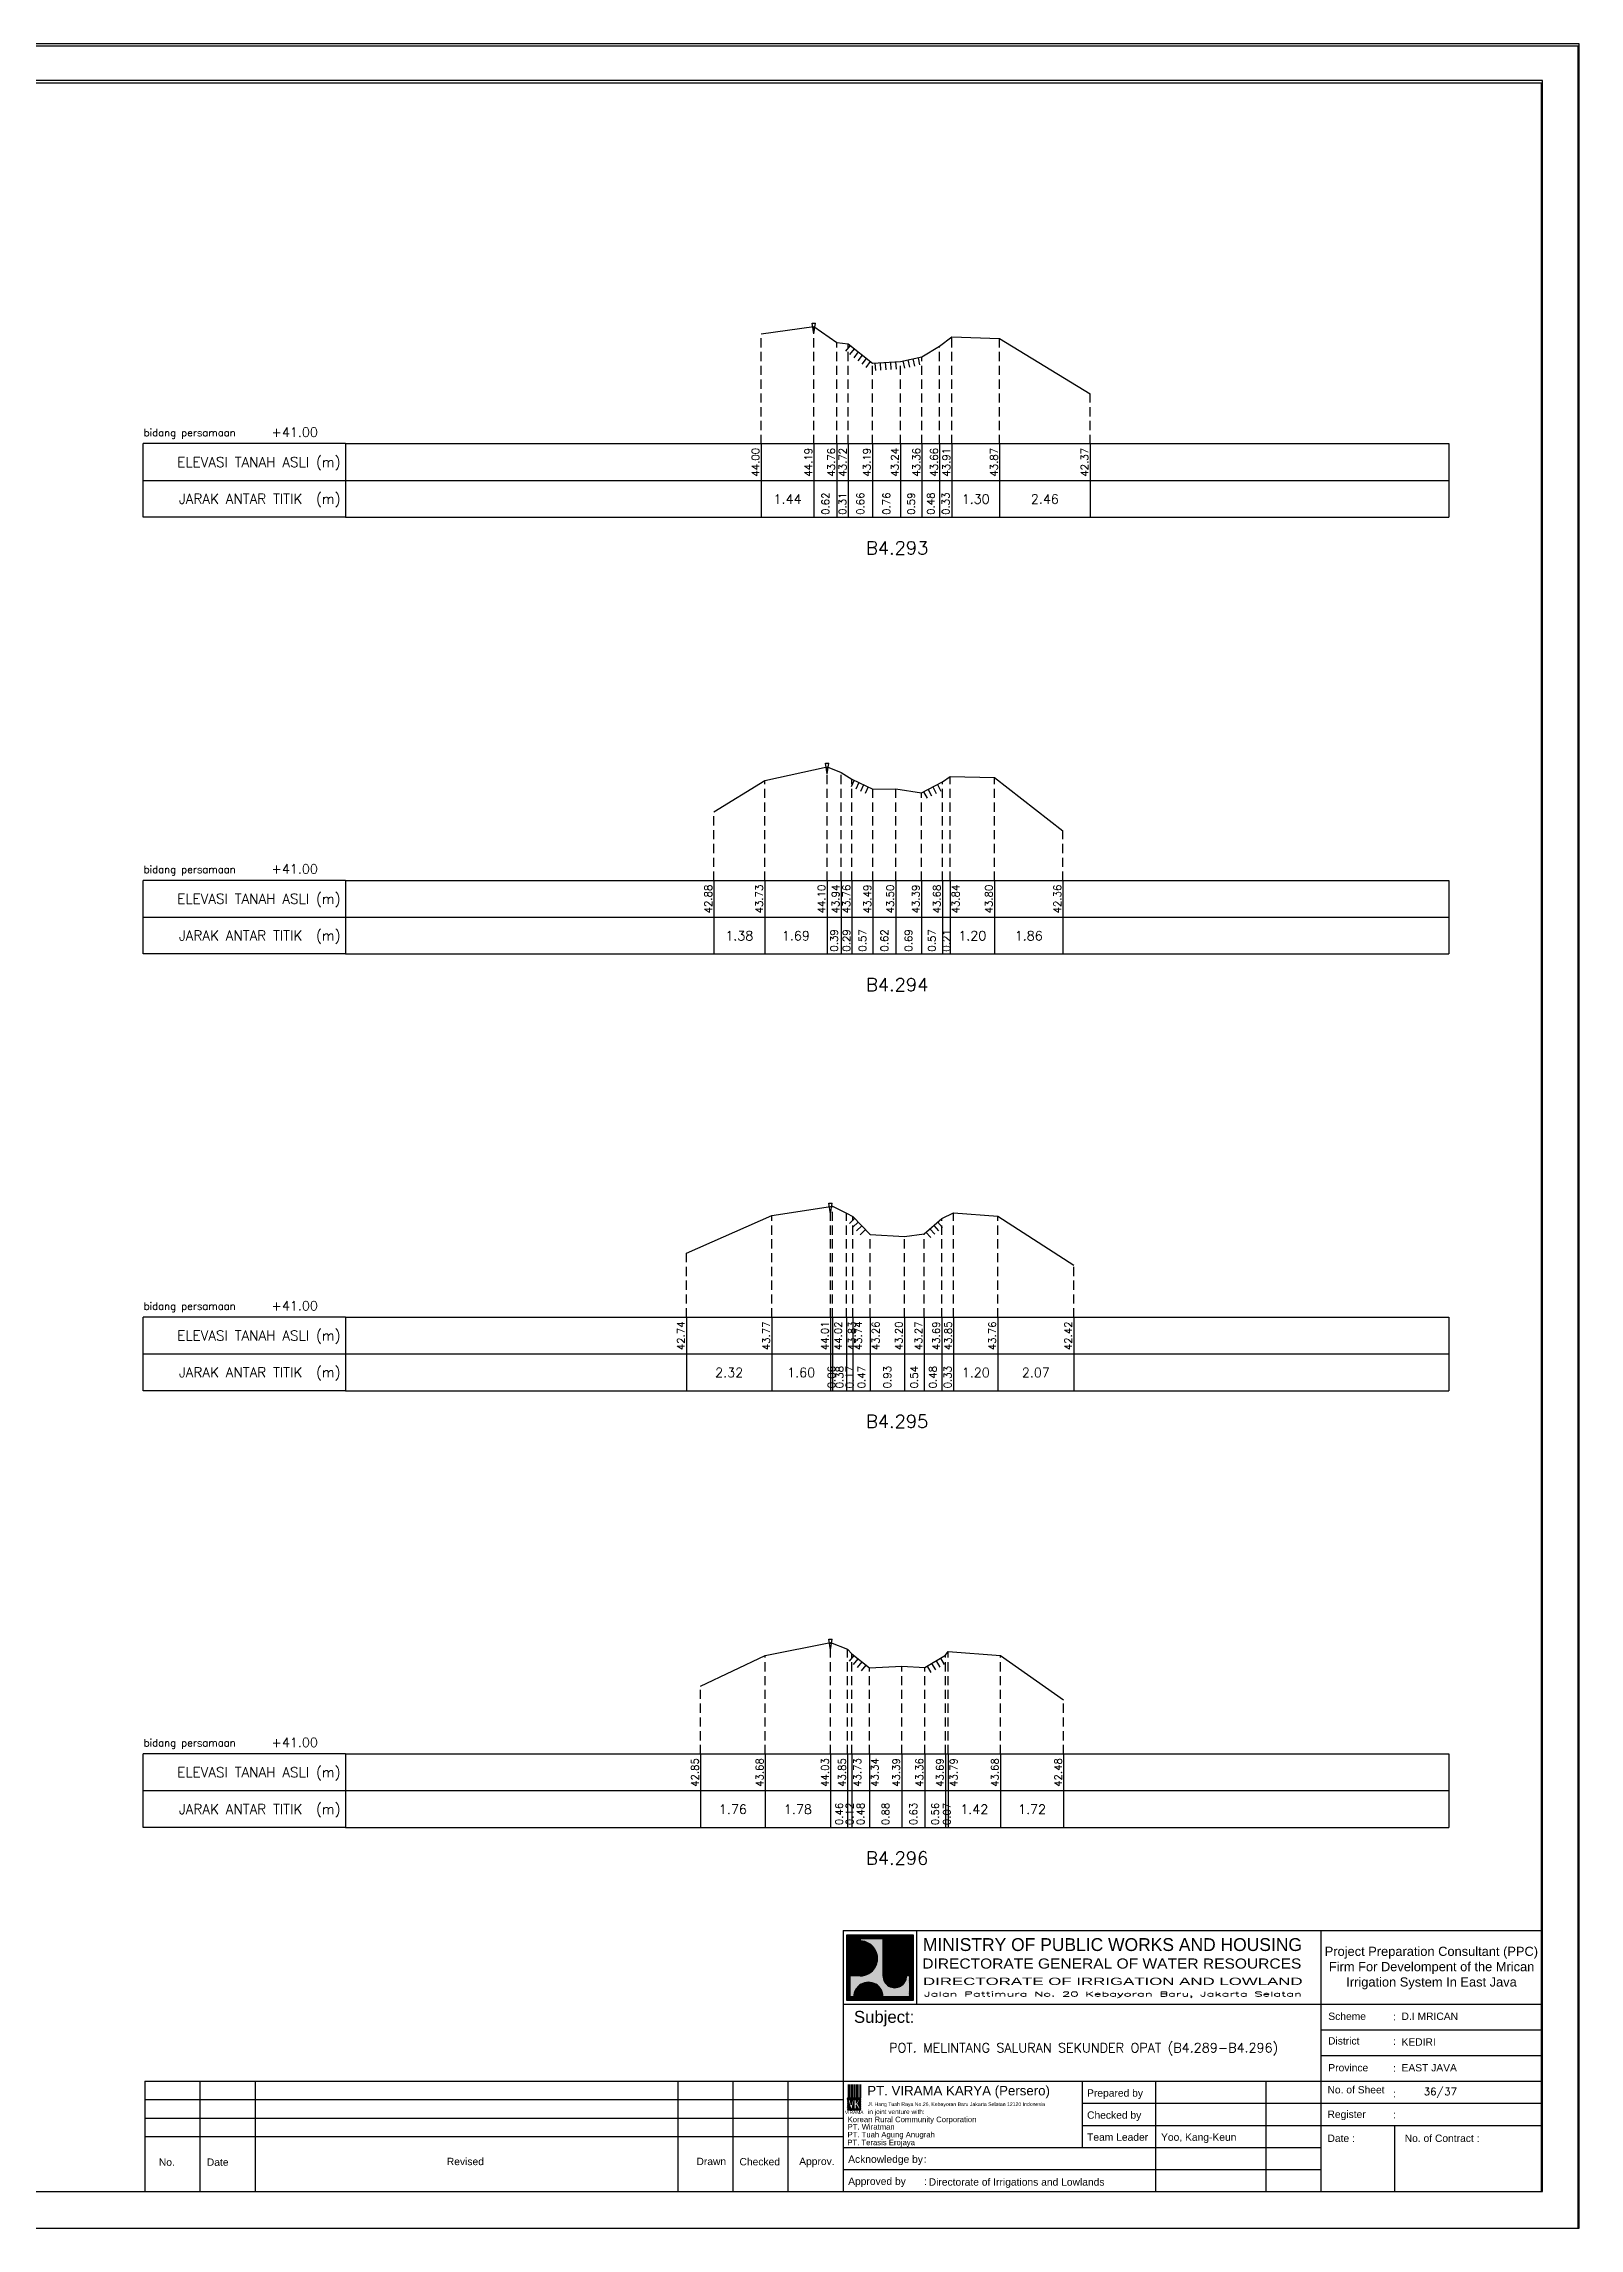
# Model space of a CAD drawing. Header units: inches. Extents: x -11 to 3175, y -842 to -783.
# Drawn here: x 3047.3 to 3089.1, y -842 to -782.6 of the extents above; entities that cross this region are included whole.
import ezdxf
from ezdxf.enums import TextEntityAlignment as Align

# ---------------------------------------------------------------- set-up
doc = ezdxf.new("R2010")
doc.units = ezdxf.units.IN
doc.header["$MEASUREMENT"] = 0
doc.linetypes.add('DASHED2', pattern=[0.375, 0.25, -0.125])
doc.layers.add('KOP', color=7, linetype='Continuous')
doc.layers.add('pelengkap', color=7, linetype='Continuous')
doc.styles.add('ARIAL', font='arial.ttf')
doc.styles.add('battang01', font='arial.ttf')
doc.styles.add('L100', font='simplex.shx', dxfattribs={"height": 0.254})
doc.styles.add('L140', font='simplex.shx', dxfattribs={"height": 0.356})
doc.styles.add('L80', font='simplex.shx', dxfattribs={"height": 0.203})
doc.styles.add('ROMANS-N', font='ROMANS.SHX', dxfattribs={"width": 0.8})
doc.styles.add('SONDU', font='arial.ttf')
doc.styles.get("Standard").update_dxf_attribs({"font": 'simplex.shx'})
doc.styles.add('STYLE1', font='arial.ttf', dxfattribs={"height": 0.2})
pattern_1 = [(45, (0, 0), (-0.08838834764831843, 0.08838834764831845), [])]

# ---------------------------------------------------------------- blocks, each defined once
blk = doc.blocks.new('kop')
at = {"layer": 'KOP'}
h = blk.add_hatch(color=3, dxfattribs=at)
h.paths.add_polyline_path([(609.8653532927285, 69.7965174242664), (591.8076082223538, 69.7965174242664), (591.8076082223538, 51.90947071793616), (609.8653532927285, 51.90947071793616)])
h.paths.add_polyline_path([(592.1020534932645, 52.24844148547069), (592.1020534932645, 69.50460869670152), (609.5341911203627, 69.50460869670152), (609.5341911203627, 52.24844148547069)], flags=16)
edge = h.paths.add_edge_path(flags=0)
edge.add_line((608.873529834174, 52.90910277674104), (601.6712012034158, 52.90910277674104))
edge.add_ellipse((597.6820295724688, 52.91975268540099), major_axis=(2.820780363398898, 2.820780363398898), ratio=0.9999999999999934, start_angle=314.8470375744171, end_angle=495.1529624255826)
edge.add_line((593.6928579415221, 52.90910277674104), (592.7627147794652, 52.90910277674104))
edge.add_line((592.7627147794651, 52.90910277674104), (592.7627147794651, 58.62619728620361))
edge.add_line((592.7627147794651, 58.62619728620368), (595.428986556629, 58.62619728620368))
edge.add_ellipse((595.4289865566291, 63.36824099147847), major_axis=(-3.353131261170752, 3.353131261170752), ratio=0.9999999999999983, start_angle=134.9999999999999, end_angle=314.9999999999999)
edge.add_line((595.4289865566291, 68.11028469675327), (595.4289865566291, 68.84394741944757))
edge.add_line((595.4289865566291, 68.84394741944752), (601.6547436091821, 68.84394741944752))
edge.add_line((601.6547436091821, 68.84394741944752), (601.6547436091821, 58.59413430307072))
edge.add_ellipse((604.8563547331537, 58.62619728605213), major_axis=(2.263994459030571, 2.263994459030571), ratio=0.9999999999991376, start_angle=135.5737774266452, end_angle=315.0000000026869)
edge.add_line((608.0581264027169, 58.62619728620368), (608.873529834174, 58.62619728620368))
edge.add_line((608.873529834174, 58.62619728620368), (608.873529834174, 52.9091027767411))
h = blk.add_hatch(dxfattribs=at)
h.set_pattern_fill('ANSI31', color=21)
h.set_pattern_definition(pattern_1)
h.paths.add_polyline_path([(609.5341911203627, 69.50460869670152), (592.1020534932645, 69.50460869670152), (592.1020534932645, 52.24844148547069), (609.5341911203627, 52.24844148547069)])
edge = h.paths.add_edge_path(flags=16)
edge.add_line((608.0581264038578, 58.62619728331649), (608.873529834174, 58.62619728331649))
edge.add_line((608.873529834174, 58.62619728331649), (608.873529834174, 52.90910277674104))
edge.add_line((608.873529834174, 52.90910277674104), (601.6712012043477, 52.90910277674104))
edge.add_ellipse((597.6820295732255, 52.91975268530538), major_axis=(-2.820780363950464, 2.820780363950464), ratio=0.9999999999999999, start_angle=224.8470375717975, end_angle=405.1529624282025)
edge.add_line((593.6928579421033, 52.90910277674104), (592.7627147794651, 52.90910277674104))
edge.add_line((592.7627147794651, 52.90910277674104), (592.7627147794651, 58.62619728331649))
edge.add_line((592.7627147794651, 58.62619728331649), (595.4289865705781, 58.62619728331649))
edge.add_ellipse((595.4289865571182, 63.3682409894528), major_axis=(-3.353131262124677, 3.353131262124677), ratio=0.9999999999999912, start_angle=134.9999999999997, end_angle=314.9999999999998)
edge.add_line((595.4289865571182, 68.11028469676671), (595.4289865571182, 68.84394741944752))
edge.add_line((595.4289865571182, 68.84394741944752), (601.6547436095548, 68.84394741944752))
edge.add_line((601.6547436095548, 68.84394741944752), (601.6547436095548, 58.5941344047481))
edge.add_ellipse((604.8563547345466, 58.62619728331649), major_axis=(-2.263994459341034, 2.263994459341035), ratio=0.999999999999965, start_angle=45.57377555810933, end_angle=225.000000000001)
h = blk.add_hatch(color=3, dxfattribs=at)
edge = h.paths.add_edge_path()
edge.add_line((601.6547436091821, 68.84394741944752), (595.4289865566291, 68.84394741944752))
edge.add_line((595.4289865566291, 68.84394741944752), (595.4289865566291, 68.11028469675321))
edge.add_ellipse((595.4289865566291, 63.36824099147847), major_axis=(-3.353131261170759, 3.353131261170758), ratio=0.9999999999999979, start_angle=134.9999999999999, end_angle=314.99999999999994, ccw=False)
edge.add_line((595.4289865566291, 58.62619728620368), (592.7627147794652, 58.62619728620368))
edge.add_line((592.7627147794651, 58.62619728620368), (592.7627147794651, 52.9091027767411))
edge.add_line((592.7627147794651, 52.90910277674104), (593.692857941522, 52.90910277674104))
edge.add_ellipse((597.6820295724688, 52.91975268540099), major_axis=(-2.820780363398898, 2.820780363398898), ratio=0.9999999999999934, start_angle=-135.1529624255826, end_angle=45.15296242558293, ccw=False)
edge.add_line((601.6712012034156, 52.90910277674104), (608.8735298341738, 52.90910277674104))
edge.add_line((608.873529834174, 52.90910277674104), (608.873529834174, 58.62619728620361))
edge.add_line((608.873529834174, 58.62619728620368), (608.0581264027169, 58.62619728620368))
edge.add_ellipse((604.856354733136, 58.62619728987087), major_axis=(2.263994459042317, 2.263994459042318), ratio=0.9999999999997576, start_angle=134.426222510409, end_angle=314.999999934367, ccw=False)
edge.add_line((601.6547436091821, 58.65826027636805), (601.6547436091821, 68.8439474194476))
h = blk.add_hatch(dxfattribs=at)
h.set_pattern_fill('ANSI31', color=41)
h.set_pattern_definition(pattern_1)
h.paths.add_polyline_path([(595.5939701222399, 25.44229578518152), (591.9923714647559, 25.44229578518152), (591.9923714647559, 22.12011222587194), (595.5939701222399, 22.12011222587194)])
h.paths.add_polyline_path([(594.8290399212113, 23.80107538915849), (595.486404190889, 22.50553331270966), (594.9518442189607, 22.50553331270966), (594.3704352444638, 23.59173922572727), (594.3704352444638, 22.50553331270966), (593.8526512319377, 22.50553331270966), (593.8526512319377, 24.7253559070662), (593.2416323709347, 22.50553331270966), (592.8436656118323, 22.50553331270966), (592.1206616099082, 25.0450254569166), (592.6728596590955, 25.0450254569166), (593.0257276515837, 23.53939475651638), (593.4088768836065, 25.0450254569166), (594.3704352444638, 25.0450254569166), (594.3704352444638, 23.99209855350495), (594.8904903176194, 25.0450254569166), (595.4627761213299, 25.0450254569166)], flags=16)
at = {"color": 2}
blk.add_lwpolyline([(-49.29008735655361, -9.987386569675465), (790.6905617838997, -9.987386569675465), (790.6905617838997, 583.2926438577114), (-49.29008735655361, 583.2926438577114)], close=True, dxfattribs=at)
at = {"color": 6}
blk.add_lwpolyline([(0.6493091440684111, 0.0004927304488262507), (780.7026824837753, 0.0004927304488262507), (780.7026824837753, 573.3047645575871), (0.6493091440684111, 573.3047645575871)], close=True, dxfattribs=at)
at = {"layer": 'KOP', "color": 5}
for p, q in [((590.8030303217506, 70.96299432783698), (590.8030303217506, 29.98464833497903)), ((590.8030303217506, 70.96299432783698), (780.7026824837753, 70.96299432783698)), ((400.9033781597261, 29.98464833497903), (400.9033781597261, 0.0004927304488262507)), ((400.9033781597261, 29.98464833497903), (590.8030303217506, 29.98464833497903)), ((590.8030303217506, 29.98464833497903), (590.8030303217506, 0.0004927304488262507))]:
    blk.add_line(p, q, dxfattribs=at)
at = {"layer": 'KOP', "color": 3}
for p, q in [((591.8076082223538, 69.7965174242664), (609.8653532927285, 69.7965174242664)), ((591.8076082223538, 51.90947071793616), (591.8076082223538, 69.7965174242664)), ((592.1020534932645, 69.50460869670152), (609.5341911203627, 69.50460869670152)), ((592.1020534932645, 52.24844148547069), (592.1020534932645, 69.50460869670152)), ((595.4289865571182, 68.84394741502373), (595.4289865571182, 68.1102846954029)), ((595.4289865566291, 68.84394741944752), (601.6547436091821, 68.84394741944752)), ((601.6547436095548, 58.59413430414176), (601.6547436095548, 68.84394741502373)), ((609.5341911203627, 69.50460869670152), (609.5341911203627, 52.24844148547069)), ((609.8653532927285, 69.7965174242664), (609.8653532927285, 51.90947071793616)), ((592.7627147794651, 52.90910277674104), (592.7627147794651, 58.62619728620368)), ((595.4289865571182, 58.62619728331649), (592.7627147799426, 58.62619728331649)), ((608.8735298352565, 58.62619728331649), (608.0581264038578, 58.62619728331649)), ((608.873529834174, 58.62619728620368), (608.873529834174, 52.90910277674104)), ((609.8653532927285, 51.90947071793616), (591.8076082223538, 51.90947071793616)), ((609.5341911203627, 52.24844148547069), (592.1020534932645, 52.24844148547069)), ((593.6928579415221, 52.90910277674104), (592.7627147794651, 52.90910277674104)), ((608.873529834174, 52.90910277674104), (601.6712012034156, 52.90910277674104)), ((720.7343712747147, 43.97725428375983), (780.7026824837753, 43.97725428375983)), ((720.7343712747147, 36.98095130936949), (780.7026824837753, 36.98095130936949)), ((415.895455961991, 29.98464833497903), (415.895455961991, 0.0004927304488262507)), ((430.8875337642562, 29.98464833497903), (430.8875337642562, 0.0004927304488262507)), ((545.8267969149554, 29.98464833497903), (545.8267969149554, 0.0004927304488262507)), ((560.8188747172203, 29.98464833497903), (560.8188747172203, 0.0004927304488262507)), ((575.8109525194855, 29.98464833497903), (575.8109525194855, 0.0004927304488262507)), ((655.7687007982327, 29.98464833497903), (655.7687007982327, 11.99415497226093)), ((675.7581378679197, 29.98464833497903), (675.7581378679197, 0.0004927304488262507)), ((705.7422934724498, 29.98464833497903), (705.7422934724498, 0.0004927304488262507)), ((400.9033781597261, 24.98728906755738), (590.8030303217506, 24.98728906755738)), ((655.7687007982327, 23.98781721407303), (720.7343712747147, 23.98781721407303)), ((720.7343712747147, 23.98781721407303), (780.7026824837753, 23.98781721407303)), ((400.9033781597261, 19.98992980013563), (590.8030303217506, 19.98992980013563)), ((655.7687007982327, 17.99098609316704), (720.7343712747147, 17.99098609316704)), ((720.7343712747147, 17.99098609316704), (780.7026824837753, 17.99098609316704)), ((740.7238083444017, 17.99098609316704), (740.7238083444017, 0.0004927304488262507)), ((400.9033781597261, 14.99257053271398), (590.8030303217506, 14.99257053271398)), ((590.8030303217506, 5.997323851354935), (720.7343712747147, 5.997323851354935))]:
    blk.add_line(p, q, dxfattribs=at)
at = {"layer": 'KOP', "color": 4}
for p, q in [((610.7924673914374, 70.96299432783698), (610.7924673914374, 50.97355725815018)), ((720.7343712747147, 70.96299432783698), (720.7343712747147, 0.0004927304488262507)), ((590.8030303217506, 50.97355725815018), (720.7343712747147, 50.97355725815018)), ((720.7343712747147, 50.97355725815018), (780.7026824837753, 50.97355725815018)), ((590.8030303217506, 29.98464833497903), (720.7343712747147, 29.98464833497903)), ((720.7343712747147, 29.98464833497903), (780.7026824837753, 29.98464833497903)), ((590.8030303217506, 11.99415497226093), (720.7343712747147, 11.99415497226093))]:
    blk.add_line(p, q, dxfattribs=at)
at = {"layer": 'KOP', "color": 41}
blk.add_line((595.5939701222399, 22.12011222587194), (591.9923714647559, 22.12011222587194), dxfattribs=at)
for points in [[(591.9923714647559, 25.44229578518152), (595.5939701222399, 25.44229578518152)], [(592.1206616099082, 25.0450254569166), (592.6728596590955, 25.0450254569166)], [(592.1206616099082, 25.0450254569166), (592.8436656118323, 22.50553331270964)], [(592.2042302093139, 25.44229578518152), (592.4160889538717, 25.44229578518152)], [(592.6279476984296, 25.44229578518152), (592.8398064429874, 25.44229578518152)], [(592.6728596590955, 25.04502545691657), (593.0257276515837, 23.53939475651638), (593.4088768836065, 25.04502545691663)], [(593.0516651875452, 25.44229578518152), (593.2635239321031, 25.44229578518152)], [(593.2416323709347, 22.50553331270964), (593.8526512319377, 24.7253559070662)], [(593.4088768836065, 25.0450254569166), (594.3704352444638, 25.0450254569166)], [(593.475382676661, 25.44229578518152), (593.6872414212188, 25.44229578518152)], [(593.8526512319377, 22.50553331270966), (593.8526512319377, 24.7253559070662)], [(593.8991001657766, 25.44229578518152), (594.1109589103345, 25.44229578518152)], [(594.3228176548924, 25.44229578518152), (594.5346763994503, 25.44229578518152)], [(594.3704352444638, 25.0450254569166), (594.3704352444638, 23.99209855350495)], [(594.3704352444638, 23.99209855350495), (594.8904903176194, 25.04502545691664)], [(594.7465351440081, 25.44229578518152), (594.958393888566, 25.44229578518152)], [(594.8290399212113, 23.80107538915849), (595.4627761213299, 25.04502545691658)], [(594.8290399212113, 23.80107538915849), (595.486404190889, 22.50553331270966)], [(594.8904903176194, 25.0450254569166), (595.4627761213299, 25.0450254569166)], [(595.1702526331238, 25.44229578518152), (595.3821113776818, 25.44229578518152)], [(592.8436656118323, 22.50553331270966), (593.2416323709347, 22.50553331270966)], [(593.8526512319377, 22.50553331270966), (594.3704352444638, 22.50553331270966)], [(594.9518442189607, 22.50553331270961), (594.3704352444638, 23.59173922572727)], [(594.3704352444638, 23.59173922572727), (594.3704352444638, 22.50553331270966)], [(594.9518442189607, 22.50553331270966), (595.486404190889, 22.50553331270966)]]:
    blk.add_lwpolyline(points, dxfattribs=at)
at = {"layer": 'KOP', "color": 42}
for points in [[(592.1962927759001, 29.11418325926331), (592.1962927759001, 25.44229578518152)], [(592.5354066955362, 29.11418325926331), (592.5354066955362, 25.44229578518152)], [(592.9591241846518, 29.11418325926331), (592.9591241846518, 25.44229578518152)], [(593.3828416737675, 29.11418325926331), (593.3828416737675, 25.44229578518152)], [(593.8065591628832, 29.11418325926331), (593.8065591628832, 25.44229578518152)], [(594.2302766519989, 29.11418325926331), (594.2302766519989, 25.44229578518152)], [(594.6539941411147, 29.11418325926331), (594.6539941411147, 25.44229578518152)], [(595.0777116302304, 29.11418325926331), (595.0777116302304, 25.44229578518152)], [(595.5014291193462, 29.11418325926331), (595.5014291193462, 25.44229578518152)]]:
    blk.add_lwpolyline(points, dxfattribs=at)
at = {"layer": 'KOP', "color": 3}
for centre, major_axis, ratio, start_param, end_param in [((595.4289865571182, 63.3682409894528), (-3.353131262124677, 3.353131262124677), 0.9999999999999912, 2.35619449019234, 5.497787143782134), ((597.6820295732255, 52.91975268530538), (-2.820780363950464, 2.820780363950464), 0.9999999999999998, 3.924321118983262, 7.071253168581014), ((604.8563547345466, 58.62619728331649), (-2.263994459341034, 2.263994459341035), 0.9999999999999651, 0.7853981633974656, 3.926990816987259)]:
    blk.add_ellipse(centre, major_axis=major_axis, ratio=ratio, start_param=start_param, end_param=end_param, dxfattribs=at)
at = {"layer": 'KOP', "color": 5, "style": 'SONDU'}
for s, height, width, p, p2 in [('MINISTRY OF PUBLIC WORKS AND HOUSING', 3.49815148719519, 0.9710490151369037, (612.4932982688147, 65.39724920043633), (715.583635835389, 65.39724920043633)), ('DIRECTORATE GENERAL OF WATER RESOURCES', 2.748547597081934, 1.100714376561997, (612.3259886324004, 60.61804978528377), (715.4154333181652, 60.61804978528377)), ('DIRECTORATE OF IRRIGATION AND LOWLAND', 1.99894370696868, 1.63875262601232, (612.5247331509995, 56.15346481889102), (715.7518429621628, 56.15346481889102))]:
    blk.add_text(s, height=height, dxfattribs=dict(at, width=width)).set_placement(p, p2, align=Align.FIT)
at = {"layer": 'KOP', "color": 3, "style": 'ROMANS-N', "width": 1.832260783358812}
blk.add_text('Jalan Pattimura No. 20 Kebayoran Baru, Jakarta Selatan', height=1.249339816855425, dxfattribs=at).set_placement((612.7914110984061, 53.0739527913797), (715.583635835389, 53.0739527913797), align=Align.FIT)
at = {"layer": 'KOP', "color": 5, "style": 'ARIAL'}
blk.add_text('Subject:', height=3.252150442789123, dxfattribs=at).set_placement((593.7538629287924, 45.86653647040268))
at = {"layer": 'KOP', "color": 3}
for s, height, style, p in [('Scheme', 1.99894370696868, 'battang01', (722.7467307064071, 46.65722556886666)), (':', 1.99894370696868, 'battang01', (740.368327375754, 46.56012324452533)), ('D.I MRICAN', 1.99894370696868, 'battang01', (742.6585068305885, 46.65722556886666)), ('District', 1.99894370696868, 'battang01', (722.6754973804648, 39.96707763894264)), ('KEDIRI', 1.99894370696868, 'battang01', (742.6585068305885, 39.66092259447632)), (':', 1.99894370696868, 'battang01', (740.382074427338, 39.86997531646293)), ('Province', 1.99894370696868, 'battang01', (722.7467307064071, 32.66461962008597)), (':', 1.99894370696868, 'battang01', (740.368327375754, 32.56751729574452)), ('EAST JAVA', 1.99894370696868, 'battang01', (742.6585068305885, 32.66461962008597)), ('Prepared by', 1.99894370696868, 'battang01', (657.1430811109453, 25.78808395849862)), ('No. of Sheet ', 1.99894370696868, 'battang01', (722.520620818671, 26.67669459981798)), (':', 1.99894370696868, 'battang01', (740.3764858407951, 25.61838168175072)), ('in joint venture with:', 1.249339816855425, 'SONDU', (597.5578460284455, 21.07202452231022)), ('Checked by', 1.99894370696868, 'battang01', (657.1430811109453, 19.79125283759251)), ('Register', 1.99894370696868, 'battang01', (722.520620818671, 20.01807698302375)), (':', 1.99894370696868, 'battang01', (740.3598310849088, 19.92097465868241)), ('Team Leader', 1.99894370696868, 'battang01', (657.1430811109453, 13.79442171668651)), ('Yoo, Kang-Keun', 1.99894370696868, 'battang01', (677.261691985017, 13.79442171668651)), ('Date :', 1.99894370696868, 'battang01', (722.520620818671, 13.48542904786333)), ('No. of Contract :', 1.99894370696868, 'battang01', (743.5203251274443, 13.48542904786333)), ('No.', 2, 'STYLE1', (404.7326663119579, 6.989602865739329)), ('Date', 2, 'STYLE1', (417.7761580577991, 6.989602865739329)), ('Revised', 2, 'STYLE1', (483.0371936477145, 7.169341252978228)), ('Drawn', 2, 'STYLE1', (550.9231662973559, 7.182965166626985)), ('Checked', 2, 'STYLE1', (562.6224972631348, 7.108401592637279)), ('Approv.', 2, 'STYLE1', (578.86250988613, 7.205550314016108)), ('Acknowledge by', 1.99894370696868, 'battang01', (592.1774106344633, 7.797590595780406)), (':', 1.99894370696868, 'battang01', (612.7647815001492, 7.813086169812294)), ('Approved by', 1.99894370696868, 'battang01', (592.1774106344633, 1.800759474874411)), (':', 1.99894370696868, 'battang01', (612.8062382028575, 1.771932832116903)), ('Directorate of Irrigations and Lowlands', 1.99894370696868, 'battang01', (614.0846811434608, 1.594699671224788))]:
    blk.add_text(s, height=height, dxfattribs=dict(at, style=style)).set_placement(p)
at = {"layer": 'KOP', "color": 6, "style": 'SONDU'}
blk.add_text('PT. VIRAMA KARYA (Persero)', height=2.580944750812598, dxfattribs=at).set_placement((597.3630730504415, 26.14584984606049))
at = {"layer": 'KOP', "color": 42, "style": 'SONDU'}
blk.add_text('VIRAMA', height=0.9417941134961573, dxfattribs=at).set_placement((591.2959839900191, 21.03873930941651))
at = {"layer": 'KOP', "color": 4, "style": 'SONDU'}
for s, p in [('Korean Rural Community Corporation', (592.0172325651579, 18.85809622764893)), ('PT. Wiratman', (592.0172325651579, 16.86431729777243)), ('PT. Terasis Erojaya', (591.9444979581187, 12.58833032325808)), ('PT. Tuah Agung Anugrah', (591.9984246368545, 14.73155498450907))]:
    blk.add_text(s, height=1.49920778022651, dxfattribs=at).set_placement(p)
at = {"layer": 'KOP', "color": 3, "insert": (719.8583502723425, 60.76950394133539), "char_height": 2.49867963371085, "width": 61.43936713392102, "attachment_point": 4, "style": 'SONDU'}
blk.add_mtext('\\pi1.9124;Project Preparation Consultant (PPC)\\P\\pi3.0493;Firm For Develompent of the Mrican \\P\\pi7.7731;Irrigation System In East Java', dxfattribs=at)
at = {"layer": 'KOP', "color": 2, "insert": (597.5716775050441, 24.25098294227902), "char_height": 0.9994718534843399, "width": 48.71807324837515, "attachment_point": 1, "style": 'SONDU'}
blk.add_mtext('Jl. Hang Tuah Raya No.26, Kebayoran Baru Jakarta Selatan 12120 Indonesia', dxfattribs=at)
blk = doc.blocks.new('c100')
at = {"color": 2}
blk.add_lwpolyline([(-5, -1), (79.10000000000002, -1), (79.10000000000002, 58.4), (-5, 58.4)], close=True, dxfattribs=at)
at = {"color": 6}
blk.add_lwpolyline([(0, 0), (78.10000000000002, 0), (78.10000000000002, 57.4), (3.516176065587739e-15, 57.4)], close=True, dxfattribs=at)
blk = doc.blocks.new('das2')
at = {"color": 5, "linetype": 'Continuous'}
for q in [(0, 1), (17.75, 0.9999999999999973)]:
    blk.add_line((2.75, 1), q, dxfattribs=at)
at = {"color": 3, "linetype": 'Continuous'}
for p, q in [((2.75, 1), (2.75, 0)), ((17.75, 0.9999999999999973), (17.75, -2.664535259100376e-15)), ((0, 0.5000000000000004), (17.75, 0.4999999999999973)), ((2.75, 0), (0, 0)), ((2.75, 0), (17.75, -2.664535259100376e-15))]:
    blk.add_line(p, q, dxfattribs=at)
blk.add_lwpolyline([(0, 0), (0, 1)], dxfattribs=at)
blk.add_text('bidang persamaan', height=0.1, dxfattribs=at).set_placement((0.005000000000000004, 1.100000000000001))
at = {"color": 5, "linetype": 'Continuous'}
for s, p in [('ELEVASI TANAH ASLI (m)', (2.683279515513197, 0.6825000000000001)), ('JARAK ANTAR TITIK  (m)', (2.683279515513197, 0.1825000000000001))]:
    blk.add_text(s, height=0.135, dxfattribs=at).set_placement(p, align=Align.RIGHT)
blk = doc.blocks.new('gbrpatok')
at = {"color": 2, "linetype": 'Continuous'}
for p, q in [((-0.0004517254713327645, 0.0009574234873781506), (0.0004517254713327645, 0.0009574234873781506)), ((0, -0.001962284437723838), (-0.0004517254713327645, 0.0009574234873781506)), ((0, -0.001962284437723838), (0.0004517254713327645, 0.0009574234873781506))]:
    blk.add_line(p, q, dxfattribs=at)

msp = doc.modelspace()

# ---------------------------------------------------------------- linework, layer by layer
at = {"color": 2, "linetype": 'Continuous', "lineweight": -3}
for p, q in [((3066.848375732173, -790.4845089006714), (3068.286859656173, -790.2915089006714)), ((3068.286859656173, -790.2915089006714), (3068.909693503173, -790.7275089006714)), ((3071.703599915174, -790.8205089006714), (3072.037652773173, -790.5715089006715)), ((3072.037652773173, -790.5715089006715), (3073.333989633174, -790.6175089006714)), ((3068.909693503173, -790.7275089006714), (3069.219683862173, -790.7625089006714)), ((3069.219683862173, -790.7625089006714), (3069.876491374173, -791.2905089006714)), ((3070.636979866174, -791.2395089006714), (3071.222730397174, -791.1185089006714)), ((3071.222730397174, -791.1185089006714), (3071.703599915174, -790.8205089006714)), ((3073.333989633174, -790.6175089006714), (3075.797748418173, -792.1165089006714)), ((3069.876491374173, -791.2905089006714), (3070.636979866174, -791.2395089006714)), ((3066.948553643731, -802.6327196223203), (3068.642415798731, -802.2597196223204)), ((3068.642415798731, -802.2597196223204), (3069.028074974731, -802.4207196223203)), ((3069.028074974731, -802.4207196223203), (3069.319684576731, -802.5977196223204)), ((3065.565034443731, -803.4817196223204), (3066.948553643731, -802.6327196223203)), ((3069.319684576731, -802.5977196223204), (3069.891342537731, -802.8697196223204)), ((3069.891342537731, -802.8697196223204), (3070.513256518731, -802.8587196223203)), ((3070.513256518731, -802.8587196223203), (3071.207879108731, -802.9707196223203)), ((3071.207879108731, -802.9707196223203), (3071.781417231731, -802.6737196223204)), ((3071.781417231731, -802.6737196223204), (3071.991620181731, -802.5217196223203)), ((3071.991620181731, -802.5217196223203), (3073.195538022731, -802.5547196223204)), ((3073.195538022731, -802.5547196223204), (3075.057926144731, -804.0007196223204)), ((3067.140426451494, -814.4637761027229), (3068.737716657494, -814.2187761027229)), ((3068.737716657494, -814.2187761027229), (3068.795405478494, -814.211776102723)), ((3068.795405478494, -814.211776102723), (3069.171790384494, -814.4017761027229)), ((3064.821040899494, -815.4897761027229), (3067.140426451494, -814.4637761027229)), ((3069.171790384494, -814.4017761027229), (3069.343740583494, -814.4927761027229)), ((3069.343740583494, -814.4927761027229), (3069.818096219494, -814.9777761027229)), ((3070.745236769494, -815.029776102723), (3071.281125393494, -814.9597761027229)), ((3071.281125393494, -814.9597761027229), (3071.760460113494, -814.5407761027229)), ((3071.760460113494, -814.5407761027229), (3072.085898402494, -814.3867761027229)), ((3072.085898402494, -814.3867761027229), (3073.287787535494, -814.475776102723)), ((3073.287787535494, -814.475776102723), (3075.353745829494, -815.8157761027229)), ((3069.818096219494, -814.9777761027229), (3070.745236769494, -815.029776102723)), ((3066.961821817548, -826.4297776113146), (3068.740262143548, -826.0747776113146)), ((3068.740262143548, -826.0747776113146), (3069.202068380548, -826.2537776113146)), ((3069.202068380548, -826.2537776113146), (3069.317961027547, -826.3797776113147)), ((3065.202558651547, -827.2607776113147), (3066.961821817548, -826.4297776113146)), ((3069.317961027547, -826.3797776113147), (3069.793583082548, -826.7637776113146)), ((3069.793583082548, -826.7637776113146), (3070.673804489548, -826.7167776113147)), ((3070.673804489548, -826.7167776113147), (3071.305638529548, -826.7477776113146)), ((3071.305638529548, -826.7477776113146), (3071.864280389548, -826.4177776113147)), ((3071.864280389548, -826.4177776113147), (3071.938254795547, -826.3147776113146)), ((3071.938254795547, -826.3147776113146), (3073.358203027547, -826.4287776113147)), ((3073.358203027547, -826.4287776113147), (3075.077569537548, -827.6267776113147))]:
    msp.add_line(p, q, dxfattribs=at)
at = {"color": 1, "linetype": 'DASHED2', "lineweight": -3}
for p, q in [((3066.848375732173, -793.4825089006714), (3066.848375732173, -790.4845089006714)), ((3068.286859656173, -793.4825089006714), (3068.286859656173, -790.2915089006714)), ((3072.037652773173, -793.4825089006714), (3072.037652773173, -790.5715089006715)), ((3068.909693503173, -793.4825089006714), (3068.909693503173, -790.7275089006714)), ((3069.219683862173, -793.4825089006714), (3069.219683862173, -790.7625089006714)), ((3071.222730397174, -793.4825089006714), (3071.222730397174, -791.1185089006714)), ((3071.703599915174, -793.4825089006714), (3071.703599915174, -790.8205089006714)), ((3073.333989633174, -793.4825089006714), (3073.333989633174, -790.6175089006714)), ((3069.876491374173, -793.4825089006714), (3069.876491374173, -791.2905089006714)), ((3070.636979866174, -793.4825089006714), (3070.636979866174, -791.2395089006714)), ((3075.797748418173, -793.4825089006714), (3075.797748418173, -792.1165089006714)), ((3068.642415798731, -805.3577196223204), (3068.642415798731, -802.2597196223204)), ((3069.028074974731, -805.3577196223204), (3069.028074974731, -802.4207196223203)), ((3066.948553643731, -805.3577196223204), (3066.948553643731, -802.6327196223203)), ((3069.319684576731, -805.3577196223204), (3069.319684576731, -802.5977196223204)), ((3069.891342537731, -805.3577196223204), (3069.891342537731, -802.8697196223204)), ((3070.513256518731, -805.3577196223204), (3070.513256518731, -802.8587196223203)), ((3071.207879108731, -805.3577196223204), (3071.207879108731, -802.9707196223203)), ((3071.781417231731, -805.3577196223204), (3071.781417231731, -802.6737196223204)), ((3071.991620181731, -805.3577196223204), (3071.991620181731, -802.5217196223203)), ((3073.195538022731, -805.3577196223204), (3073.195538022731, -802.5547196223204)), ((3065.565034443731, -805.3577196223204), (3065.565034443731, -803.4817196223204)), ((3075.057926144731, -805.3577196223204), (3075.057926144731, -804.0007196223204)), ((3068.737716657494, -817.2327761027229), (3068.737716657494, -814.2187761027229)), ((3068.795405478494, -817.2327761027229), (3068.795405478494, -814.211776102723)), ((3067.140426451494, -817.2327761027229), (3067.140426451494, -814.4637761027229)), ((3069.171790384494, -817.2327761027229), (3069.171790384494, -814.4017761027229)), ((3069.343740583494, -817.2327761027229), (3069.343740583494, -814.4927761027229)), ((3071.281125393494, -817.2327761027229), (3071.281125393494, -814.9597761027229)), ((3071.760460113494, -817.2327761027229), (3071.760460113494, -814.5407761027229)), ((3072.085898402494, -817.2327761027229), (3072.085898402494, -814.3867761027229)), ((3073.287787535494, -817.2327761027229), (3073.287787535494, -814.475776102723)), ((3064.821040899494, -817.2327761027229), (3064.821040899494, -815.4897761027229)), ((3069.818096219494, -817.2327761027229), (3069.818096219494, -814.9777761027229)), ((3070.745236769494, -817.2327761027229), (3070.745236769494, -815.029776102723)), ((3075.353745829494, -817.2327761027229), (3075.353745829494, -815.8157761027229)), ((3068.740262143548, -829.1077776113146), (3068.740262143548, -826.0747776113146)), ((3069.202068380548, -829.1077776113146), (3069.202068380548, -826.2537776113146)), ((3066.961821817548, -829.1077776113146), (3066.961821817548, -826.4297776113146)), ((3069.317961027547, -829.1077776113146), (3069.317961027547, -826.3797776113147)), ((3069.793583082548, -829.1077776113146), (3069.793583082548, -826.7637776113146)), ((3070.673804489548, -829.1077776113146), (3070.673804489548, -826.7167776113147)), ((3071.305638529548, -829.1077776113146), (3071.305638529548, -826.7477776113146)), ((3071.864280389548, -829.1077776113146), (3071.864280389548, -826.4177776113147)), ((3071.938254795547, -829.1077776113146), (3071.938254795547, -826.3147776113146)), ((3073.358203027547, -829.1077776113146), (3073.358203027547, -826.4287776113147)), ((3065.202558651547, -829.1077776113146), (3065.202558651547, -827.2607776113147)), ((3075.077569537548, -829.1077776113146), (3075.077569537548, -827.6267776113147))]:
    msp.add_line(p, q, dxfattribs=at)
at = {"color": 1, "linetype": 'Continuous', "lineweight": -3}
for p, q in [((3066.848375732173, -793.4825089006714), (3066.848375732173, -795.4825089006714)), ((3068.286859656173, -793.4825089006714), (3068.286859656173, -795.4825089006714)), ((3068.909693503173, -793.4825089006714), (3068.909693503173, -795.4825089006714)), ((3069.219683862173, -793.4825089006714), (3069.219683862173, -795.4825089006714)), ((3069.876491374173, -793.4825089006714), (3069.876491374173, -795.4825089006714)), ((3070.636979866174, -793.4825089006714), (3070.636979866174, -795.4825089006714)), ((3071.222730397174, -793.4825089006714), (3071.222730397174, -795.4825089006714)), ((3071.703599915174, -793.4825089006714), (3071.703599915174, -795.4825089006714)), ((3072.037652773173, -793.4825089006714), (3072.037652773173, -795.4825089006714)), ((3073.333989633174, -793.4825089006714), (3073.333989633174, -795.4825089006714)), ((3075.797748418173, -793.4825089006714), (3075.797748418173, -795.4825089006714)), ((3065.565034443731, -805.3577196223204), (3065.565034443731, -807.3577196223204)), ((3066.948553643731, -805.3577196223204), (3066.948553643731, -807.3577196223204)), ((3068.642415798731, -805.3577196223204), (3068.642415798731, -807.3577196223204)), ((3069.028074974731, -805.3577196223204), (3069.028074974731, -807.3577196223204)), ((3069.319684576731, -805.3577196223204), (3069.319684576731, -807.3577196223204)), ((3069.891342537731, -805.3577196223204), (3069.891342537731, -807.3577196223204)), ((3070.513256518731, -805.3577196223204), (3070.513256518731, -807.3577196223204)), ((3071.207879108731, -805.3577196223204), (3071.207879108731, -807.3577196223204)), ((3071.781417231731, -805.3577196223204), (3071.781417231731, -807.3577196223204)), ((3071.991620181731, -805.3577196223204), (3071.991620181731, -807.3577196223204)), ((3073.195538022731, -805.3577196223204), (3073.195538022731, -807.3577196223204)), ((3075.057926144731, -805.3577196223204), (3075.057926144731, -807.3577196223204)), ((3064.821040899494, -817.2327761027229), (3064.821040899494, -819.2327761027229)), ((3067.140426451494, -817.2327761027229), (3067.140426451494, -819.2327761027229)), ((3068.737716657494, -817.2327761027229), (3068.737716657494, -819.2327761027229)), ((3068.795405478494, -817.2327761027229), (3068.795405478494, -819.2327761027229)), ((3069.171790384494, -817.2327761027229), (3069.171790384494, -819.2327761027229)), ((3069.343740583494, -817.2327761027229), (3069.343740583494, -819.2327761027229)), ((3069.818096219494, -817.2327761027229), (3069.818096219494, -819.2327761027229)), ((3070.745236769494, -817.2327761027229), (3070.745236769494, -819.2327761027229)), ((3071.281125393494, -817.2327761027229), (3071.281125393494, -819.2327761027229)), ((3071.760460113494, -817.2327761027229), (3071.760460113494, -819.2327761027229)), ((3072.085898402494, -817.2327761027229), (3072.085898402494, -819.2327761027229)), ((3073.287787535494, -817.2327761027229), (3073.287787535494, -819.2327761027229)), ((3075.353745829494, -817.2327761027229), (3075.353745829494, -819.2327761027229)), ((3065.202558651547, -829.1077776113146), (3065.202558651547, -831.1077776113146)), ((3066.961821817548, -829.1077776113146), (3066.961821817548, -831.1077776113146)), ((3068.740262143548, -829.1077776113146), (3068.740262143548, -831.1077776113146)), ((3069.202068380548, -829.1077776113146), (3069.202068380548, -831.1077776113146)), ((3069.317961027547, -829.1077776113146), (3069.317961027547, -831.1077776113146)), ((3069.793583082548, -829.1077776113146), (3069.793583082548, -831.1077776113146)), ((3070.673804489548, -829.1077776113146), (3070.673804489548, -831.1077776113146)), ((3071.305638529548, -829.1077776113146), (3071.305638529548, -831.1077776113146)), ((3071.864280389548, -829.1077776113146), (3071.864280389548, -831.1077776113146)), ((3071.938254795547, -829.1077776113146), (3071.938254795547, -831.1077776113146)), ((3073.358203027547, -829.1077776113146), (3073.358203027547, -831.1077776113146)), ((3075.077569537548, -829.1077776113146), (3075.077569537548, -831.1077776113146))]:
    msp.add_line(p, q, dxfattribs=at)
at = {"layer": 'pelengkap', "color": 1, "linetype": 'Continuous', "lineweight": -3}
for p, q in [((3069.274241040346, -790.8063667883304), (3069.148932789892, -790.9622444402505)), ((3069.38335539669, -790.8940825636483), (3069.258047146236, -791.0499602155685)), ((3069.492469753035, -790.9817983389663), (3069.367161502581, -791.1376759908865)), ((3069.601584109379, -791.0695141142843), (3069.476275858925, -791.2253917662044)), ((3069.710698465723, -791.1572298896023), (3069.585390215269, -791.3131075415224)), ((3070.842637763344, -791.1970256177028), (3070.883098032838, -791.3928902816739)), ((3070.979743028124, -791.1687034290571), (3071.020203297618, -791.3645680930282)), ((3071.116848292904, -791.1403812404114), (3071.157308562398, -791.3362459043825)), ((3069.819812822068, -791.2449456649202), (3069.694504571614, -791.4008233168404)), ((3069.946334496464, -791.2858250701147), (3069.959716869483, -791.4853768480882)), ((3070.086020741046, -791.2764574090013), (3070.099403114065, -791.4760091869748)), ((3070.225706985628, -791.2670897478879), (3070.239089358647, -791.4666415258614)), ((3070.36539323021, -791.2577220867745), (3070.378775603228, -791.457273864748)), ((3070.505079474791, -791.2483544256611), (3070.51846184781, -791.4479062036346)), ((3070.705532498564, -791.2253478063485), (3070.745992768057, -791.4212124703196)), ((3069.382894170038, -802.6277953153963), (3069.296963618393, -802.8083941534155)), ((3069.509313356652, -802.6879467015481), (3069.423382805006, -802.8685455395673)), ((3069.635732543266, -802.7480980876999), (3069.54980199162, -802.9286969257191)), ((3069.76215172988, -802.8082494738517), (3069.676221178234, -802.9888483118709)), ((3071.270039195953, -802.9385307491408), (3071.362007405037, -803.1161309983462)), ((3071.394359370397, -802.8741530027818), (3071.486327579481, -803.0517532519872)), ((3071.51867954484, -802.8097752564228), (3071.610647753925, -802.9873755056282)), ((3071.642999719284, -802.7453975100638), (3071.734967928368, -802.9229977592692)), ((3069.392685854893, -814.5428196878032), (3069.249704183235, -814.6826633203715)), ((3069.490576397692, -814.6429068579638), (3069.347594726034, -814.7827504905321)), ((3069.58846694049, -814.7429940281244), (3069.445485268832, -814.8828376606926)), ((3069.686357483288, -814.843081198285), (3069.54337581163, -814.9829248308532)), ((3071.33382852547, -814.913706808394), (3071.465455080695, -815.064287185467)), ((3071.439234789421, -814.821568219736), (3071.570861344647, -814.9721485968091)), ((3071.544641053373, -814.7294296310781), (3071.676267608598, -814.8800100081512)), ((3071.650047317324, -814.6372910424202), (3071.78167387255, -814.7878714194933)), ((3069.372425656547, -826.4237503777496), (3069.246789181019, -826.5793636034626)), ((3069.481354914546, -826.5116959106193), (3069.355718439018, -826.6673091363324)), ((3069.590284172545, -826.5996414434891), (3069.464647697017, -826.7552546692021)), ((3069.699213430544, -826.6875869763588), (3069.573576955016, -826.8432002020719)), ((3071.365908420788, -826.7121750803669), (3071.467629937781, -826.8843747696251)), ((3071.486448203269, -826.6409700184715), (3071.588169720262, -826.8131697077297)), ((3071.606987985749, -826.5697649565761), (3071.708709502742, -826.7419646458343)), ((3071.72752776823, -826.4985598946807), (3071.829249285223, -826.6707595839389))]:
    msp.add_line(p, q, dxfattribs=at)

# ---------------------------------------------------------------- block references
at = {"color": 2, "linetype": 'Continuous', "lineweight": -3}
msp.add_blockref('c100', (3010, -841), dxfattribs=at)
for name, p, xscale, yscale, zscale in [('kop', (3010, -841), 0.1, 0.1, 0.1), ('das2', (3050.05, -795.475), 2, 2, 2), ('das2', (3050.05, -807.35), 2, 2, 2), ('das2', (3050.05, -819.225), 2, 2, 2), ('das2', (3050.05, -831.1), 2, 2, 2)]:
    msp.add_blockref(name, p, dxfattribs=dict(at, xscale=xscale, yscale=yscale, zscale=zscale))
at = {"color": 1, "linetype": 'Continuous', "lineweight": -3, "xscale": 100, "yscale": 100, "zscale": 100}
for p in [(3068.286859656173, -790.2915089006714), (3068.642415798731, -802.2597196223204), (3068.737716657494, -814.2187761027229), (3068.740262143548, -826.0747776113146)]:
    msp.add_blockref('gbrpatok', p, dxfattribs=at)

# ---------------------------------------------------------------- texts
at = {"color": 3, "linetype": 'Continuous', "lineweight": -3, "style": 'L100'}
for s, p in [('+41.00', (3054.165866561296, -793.2904026700543)), ('1.44', (3067.567617694173, -795.1075089006714)), ('1.30', (3072.685821203173, -795.1075089006714)), ('2.46', (3074.565869025673, -795.1075089006714)), ('+41.00', (3054.165866561296, -805.1654026700543)), ('1.38', (3066.256794043731, -806.9827196223204)), ('1.69', (3067.795484721231, -806.9827196223204)), ('1.20', (3072.593579102231, -806.9827196223204)), ('1.86', (3074.126732083731, -806.9827196223204)), ('+41.00', (3054.165866561296, -817.0404026700543)), ('2.32', (3065.980733675494, -818.8577761027229)), ('1.60', (3067.939071554494, -818.8577761027229)), ('1.20', (3072.686842968994, -818.8577761027229)), ('2.07', (3074.320766682494, -818.8577761027229)), ('+41.00', (3054.165866561296, -828.9154026700543)), ('1.76', (3066.082190234548, -830.7327776113146)), ('1.78', (3067.851041980548, -830.7327776113146)), ('1.42', (3072.648228911547, -830.7327776113146)), ('1.72', (3074.217886282548, -830.7327776113146))]:
    msp.add_text(s, height=0.254, dxfattribs=at).set_placement(p, align=Align.CENTER)
at = {"color": 3, "linetype": 'Continuous', "lineweight": -3, "style": 'L80'}
for s, p in [('44.00', (3066.798181250767, -793.9824792301672)), ('44.19', (3068.236665174767, -793.9824792301672)), ('43.76', (3068.859499021767, -793.9824792301672)), ('43.72', (3069.169489380767, -793.9824792301672)), ('43.19', (3069.826296892767, -793.9824792301672)), ('43.24', (3070.586785384767, -793.9824792301672)), ('43.36', (3071.172535915767, -793.9824792301672)), ('43.66', (3071.653405433767, -793.9824792301672)), ('43.91', (3071.987458291767, -793.9824792301672)), ('43.87', (3073.283795151767, -793.9824792301672)), ('42.37', (3075.747553936767, -793.9824792301672)), ('42.88', (3065.514839962325, -805.8576899518162)), ('43.73', (3066.898359162325, -805.8576899518162)), ('44.10', (3068.592221317325, -805.8576899518162)), ('43.94', (3068.977880493325, -805.8576899518162)), ('43.76', (3069.269490095325, -805.8576899518162)), ('43.49', (3069.841148056325, -805.8576899518162)), ('43.50', (3070.463062037325, -805.8576899518162)), ('43.39', (3071.157684627325, -805.8576899518162)), ('43.68', (3071.731222750325, -805.8576899518162)), ('43.84', (3072.241425700325, -805.8576899518162)), ('43.80', (3073.145343541325, -805.8576899518162)), ('42.36', (3075.007731663325, -805.8576899518162)), ('42.74', (3064.770846418088, -817.7327464322187)), ('43.77', (3067.090231970088, -817.7327464322187)), ('44.01', (3068.687522176088, -817.7327464322187)), ('44.02', (3069.045210997088, -817.7327464322187)), ('43.83', (3069.421595903088, -817.7327464322187)), ('43.74', (3069.593546102088, -817.7327464322187)), ('43.26', (3070.067901738088, -817.7327464322187)), ('43.20', (3070.695042288088, -817.7327464322187)), ('43.27', (3071.230930912088, -817.7327464322187)), ('43.69', (3071.710265632088, -817.7327464322187)), ('43.85', (3072.035703921088, -817.7327464322187)), ('43.76', (3073.237593054088, -817.7327464322187)), ('42.42', (3075.303551348088, -817.7327464322187)), ('42.85', (3065.152364170141, -829.6077479408104)), ('43.68', (3066.911627336141, -829.6077479408104)), ('44.03', (3068.690067662141, -829.6077479408104)), ('43.85', (3069.151873899141, -829.6077479408104)), ('43.73', (3069.567766546141, -829.6077479408104)), ('43.34', (3070.043388601141, -829.6077479408104)), ('43.39', (3070.623610008141, -829.6077479408104)), ('43.36', (3071.255444048141, -829.6077479408104)), ('43.69', (3071.814085908141, -829.6077479408104)), ('43.79', (3072.188060314141, -829.6077479408104)), ('43.68', (3073.308008546141, -829.6077479408104)), ('42.48', (3075.027375056141, -829.6077479408104))]:
    msp.add_text(s, height=0.203, rotation=90, dxfattribs=at).set_placement(p, align=Align.CENTER)
for s, p in [('0.62', (3068.598276579673, -795.1075089006714)), ('0.31', (3069.064688682673, -795.1075089006714)), ('0.66', (3069.548087618174, -795.1075089006714)), ('0.76', (3070.256735620173, -795.1075089006714)), ('0.59', (3070.929855131673, -795.1075089006714)), ('0.48', (3071.463165156174, -795.1075089006714)), ('0.33', (3071.870626344174, -795.1075089006714)), ('0.39', (3068.835245386731, -806.9827196223204)), ('0.29', (3069.173879775731, -806.9827196223204)), ('0.57', (3069.605513557231, -806.9827196223204)), ('0.62', (3070.202299528231, -806.9827196223204)), ('0.69', (3070.860567813731, -806.9827196223204)), ('0.57', (3071.494648170231, -806.9827196223204)), ('0.21', (3071.886518706731, -806.9827196223204)), ('0.06', (3068.766561067994, -818.8577761027229)), ('0.38', (3068.983597931494, -818.8577761027229)), ('0.17', (3069.257765483994, -818.8577761027229)), ('0.47', (3069.580918401494, -818.8577761027229)), ('0.93', (3070.281666494494, -818.8577761027229)), ('0.54', (3071.013181081494, -818.8577761027229)), ('0.48', (3071.520792753494, -818.8577761027229)), ('0.33', (3071.923179257994, -818.8577761027229)), ('0.46', (3068.971165262048, -830.7327776113146)), ('0.12', (3069.260014704048, -830.7327776113146)), ('0.48', (3069.555772055048, -830.7327776113146)), ('0.88', (3070.233693786048, -830.7327776113146)), ('0.63', (3070.989721509548, -830.7327776113146)), ('0.56', (3071.584959459547, -830.7327776113146)), ('0.07', (3071.901267592548, -830.7327776113146))]:
    msp.add_text(s, height=0.203, rotation=90, dxfattribs=at).set_placement(p, align=Align.MIDDLE_CENTER)
at = {"color": 4, "linetype": 'Continuous', "lineweight": -3, "style": 'L140'}
for s, p in [('B4.293', (3070.550123084671, -796.4873845434007)), ('B4.294', (3070.550123084671, -808.3623845434007)), ('B4.295', (3070.550123084671, -820.2373845434007)), ('B4.296', (3070.550123084671, -832.1123845434007))]:
    msp.add_text(s, height=0.356, dxfattribs=at).set_placement(p, align=Align.CENTER)
at = {"color": 4, "linetype": 'Continuous', "lineweight": -3}
for s, height, style, p in [('POT. MELINTANG SALURAN SEKUNDER OPAT (B4.289-B4.296)', 0.254, 'L100', (3075.621, -837.09)), ('36/', 0.203, 'L80', (3085.14, -838.282)), ('37', 0.203, 'L80', (3085.6, -838.282))]:
    msp.add_text(s, height=height, dxfattribs=dict(at, style=style)).set_placement(p, align=Align.MIDDLE_CENTER)

doc.saveas('drawing.dxf')
